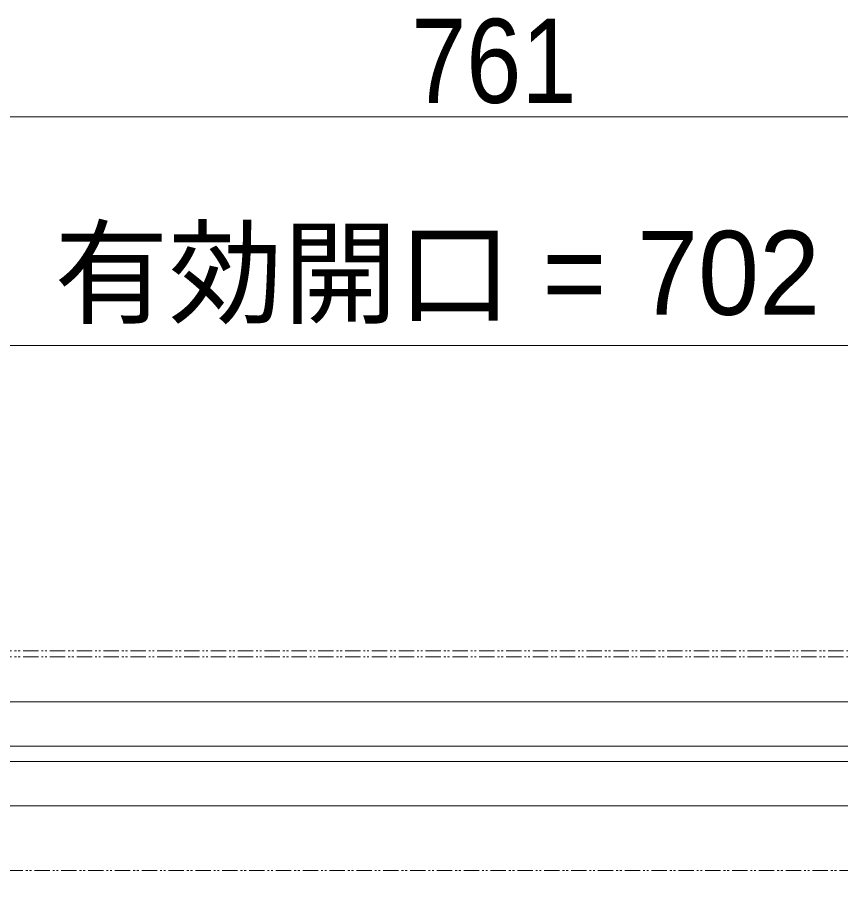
# Model space of a CAD drawing. Units: millimetres, scale not verified. Extents: x -4547 to 4547, y -2284 to 2284.
# Drawn here: x 72 to 342, y 1444.6 to 1731.4 of the extents above; entities that cross this region are included whole.
import ezdxf
from ezdxf.enums import TextEntityAlignment as Align

# ---------------------------------------------------------------- set-up
doc = ezdxf.new("R2010")
doc.units = ezdxf.units.MM
doc.header["$LTSCALE"] = 20
doc.linetypes.add('DOUBLE_CHAIN1', pattern=[8.8, 5, -1, 0.6, -0.6, 0.6, -1])
doc.layers.add('0-0_3一般', color=7, linetype='Continuous', lineweight=9)
doc.layers.add('0-3_2寸法-1', color=7, linetype='Continuous', lineweight=9)
doc.styles.add('ＭＳ Ｐゴシック', font='')
doc.styles.get('ＭＳ Ｐゴシック').set_extended_font_data('MS PGothic')

# ---------------------------------------------------------------- blocks, each defined once
blk = doc.blocks.new('グループ-35')
at = {"layer": '0-0_3一般', "linetype": 'DOUBLE_CHAIN1'}
blk.add_arc((38314.5, 29801.8), 14554.5, 181.41734, 268.58266, dxfattribs=at)
blk = doc.blocks.new('グループ-43')
at = {"layer": '0-0_3一般'}
blk.add_lwpolyline([(24082.5, 30141.8), (38546.5, 30141.8), (38546.5, 29461.8), (24082.5, 29461.8)], close=True, dxfattribs=at)
blk = doc.blocks.new('グループ-54')
at = {"layer": '0-0_3一般', "linetype": 'DOUBLE_CHAIN1'}
for p, q in [((38774.5, 30477.8), (23914.5, 30477.8)), ((38774.5, 30437.8), (23914.5, 30437.8))]:
    blk.add_line(p, q, dxfattribs=at)
blk.add_lwpolyline([(39024.5, 30437.8), (39024.5, 29037.8), (23664.5, 29037.8)], dxfattribs=at)
blk = doc.blocks.new('グループ-60')
at = {"layer": '0-0_3一般'}
for name in ['グループ-54', 'グループ-35', 'グループ-43']:
    blk.add_blockref(name, (0, 0), dxfattribs=at)
blk = doc.blocks.new('グループ-61')
at = {"layer": '0-0_3一般'}
blk.add_lwpolyline([(23902.5, 29851.8), (38728.9, 29851.8), (38728.9, 29751.8), (23902.5, 29751.8)], close=True, dxfattribs=at)
blk.add_blockref('グループ-60', (0, 0), dxfattribs=at)

msp = doc.modelspace()

# ---------------------------------------------------------------- linework, layer by layer
at = {"layer": '0-3_2寸法-1'}
for p, q in [((595.85, 1698.89), (-142.64, 1698.89)), ((545.85, 1623.89), (-133.64, 1623.89))]:
    msp.add_line(p, q, dxfattribs=at)

# ---------------------------------------------------------------- block references
at = {"layer": '0-0_3一般', "xscale": 0.05, "yscale": 0.05}
msp.add_blockref('グループ-61', (-1340.62, 0), dxfattribs=at)

# ---------------------------------------------------------------- texts
at = {"layer": '0-3_2寸法-1', "style": 'ＭＳ Ｐゴシック', "width": 0.9}
msp.add_text('761', height=27.57, dxfattribs=at).set_placement((201.17, 1695.17), align=Align.BOTTOM_LEFT)
at = {"layer": '0-3_2寸法-1', "style": 'ＭＳ Ｐゴシック'}
msp.add_text('有効開口 = 702', height=27.51, dxfattribs=at).set_placement((84.12, 1625.72), align=Align.BOTTOM_LEFT)

doc.saveas('drawing.dxf')
